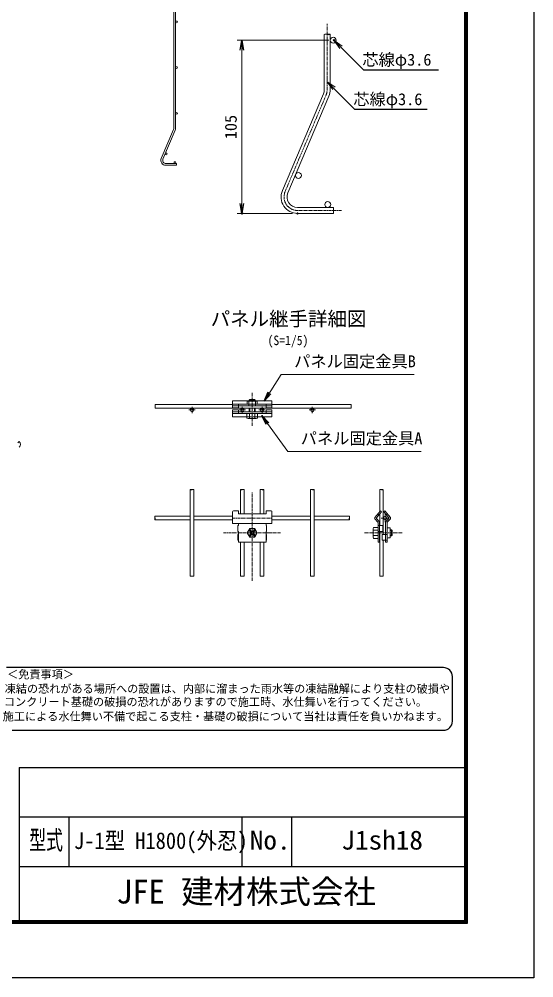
# Model space of a CAD drawing. Units: millimetres, scale not verified, with parts at other scales. Extents: x -4200 to 4200, y -2970 to 2970.
# Drawn here: x 2120 to 4200, y -2970 to 904 of the extents above; entities that cross this region are included whole.
import ezdxf
from ezdxf.enums import TextEntityAlignment as Align

# ---------------------------------------------------------------- set-up
doc = ezdxf.new("R2010")
doc.units = ezdxf.units.MM
doc.header["$LTSCALE"] = 10
doc.header["$PDMODE"] = 32
doc.header["$PDSIZE"] = 5
doc.linetypes.add('DASHED', pattern=[7.5, 6, -1.5])
doc.linetypes.add('USER1', pattern=[2, 1.25, -0.25, 0.25, -0.25])
for name, color, linetype, lineweight in [('0-0_D-BMK', 2, 'USER1', 13), ('0-1_D-STR2', 7, 'Continuous', 9), ('0-2_D-STR-DIM', 7, 'Continuous', 13), ('0-3_0', 7, 'Continuous', 25), ('0-5_D-TTL-TXT', 7, 'Continuous', 25), ('0-6_D-TTL', 7, 'Continuous', 25), ('0-7_D-STR-TXT', 7, 'Continuous', 13), ('0-8_D-STR3', 3, 'Continuous', 13)]:
    doc.layers.add(name, color=color, linetype=linetype, lineweight=lineweight)
doc.layers.add('0-4_DEFPOINTS', color=7, linetype='Continuous')
doc.layers.add('0-9_D-TITLE', color=7, linetype='Continuous')
doc.styles.add('ＭＳ ゴシック', font='')
doc.styles.get('ＭＳ ゴシック').set_extended_font_data('MS Gothic')

# ---------------------------------------------------------------- blocks, each defined once
blk = doc.blocks.new('_OPEN')
at = {"layer": '0-3_0'}
blk.add_line((0, 0), (-10, 0), dxfattribs=at)
blk.add_lwpolyline([(-10, 1.667), (0, 0), (-10, -1.667)], dxfattribs=at)
blk = doc.blocks.new('MLeader1')
at = {"layer": '0-7_D-STR-TXT'}
blk.add_line((3392.03, 819.27), (3420.31, 790.98), dxfattribs=at)
blk.add_lwpolyline([(3415.6, 786.27), (3392.03, 819.27), (3425.03, 795.7)], dxfattribs=at)
at = {"layer": '0-7_D-STR-TXT', "lineweight": 25}
blk.add_lwpolyline([(3420.31, 790.98), (3511.06, 700.24), (3807.97, 700.24), (3815.17, 700.24)], dxfattribs=at)
blk = doc.blocks.new('MLeader2')
at = {"layer": '0-7_D-STR-TXT'}
blk.add_line((3363.41, 652.5), (3391.69, 624.22), dxfattribs=at)
blk.add_lwpolyline([(3386.98, 619.5), (3363.41, 652.5), (3396.4, 628.93)], dxfattribs=at)
at = {"layer": '0-7_D-STR-TXT', "lineweight": 25}
blk.add_lwpolyline([(3391.69, 624.22), (3474.73, 541.18), (3761.79, 541.18), (3768.99, 541.18)], dxfattribs=at)

msp = doc.modelspace()

# ---------------------------------------------------------------- linework, layer by layer
at = {"layer": '0-0_D-BMK'}
for p, q in [((3365.03, 619.67), (3365.03, 884.94)), ((3194.71, 207.29), (3360.68, 598.31)), ((3422.69, 131.27), (3245.03, 131.27)), ((3061.73, -606.02), (3061.73, -739.08)), ((2805.75, -675.07), (2831.29, -675.06)), ((2818.52, -662.29), (2818.52, -687.84)), ((3008.84, -675.06), (3034.38, -675.06)), ((3021.61, -662.29), (3021.61, -687.83)), ((3088.84, -675.06), (3114.38, -675.06)), ((3101.61, -662.29), (3101.61, -687.83)), ((3317.71, -675.07), (3292.17, -675.06)), ((3304.76, -662.29), (3304.76, -687.84)), ((3061.73, -1365.9), (3061.73, -1006.33)), ((2981.73, -1111.89), (3141.73, -1111.89)), ((3614.56, -1111.89), (3582.64, -1111.89)), ((3598.6, -1095.92), (3598.6, -1127.85)), ((2945.4, -1171.89), (3175.8, -1171.89)), ((3516.16, -1171.89), (3668.04, -1171.89))]:
    msp.add_line(p, q, dxfattribs=at)
for centre, start, end in [((3310.36, 619.67), 337, 0), ((3245.03, 185.93), 157, 270)]:
    msp.add_arc(centre, 54.67, start, end, dxfattribs=at)
at = {"layer": '0-1_D-STR2'}
for p, q in [((2745.17, 1918.65), (2745.17, 463.89)), ((2752.37, 1918.65), (2752.37, 463.89)), ((3353.03, 619.67), (3353.03, 842.89)), ((3377.03, 619.67), (3377.03, 842.89)), ((3183.66, 211.98), (3349.64, 602.99)), ((3205.76, 202.6), (3371.73, 593.62)), ((2694.36, 341.58), (2744.16, 458.89)), ((2700.99, 338.77), (2750.78, 456.07)), ((2756.37, 320.97), (2712.77, 320.97)), ((2756.37, 320.97), (2712.77, 320.97)), ((2756.37, 313.77), (2712.77, 313.77)), ((2756.37, 313.77), (2712.77, 313.77)), ((2756.37, 320.97), (2756.37, 313.77)), ((3390.36, 143.27), (3245.03, 143.27)), ((3390.36, 119.27), (3245.03, 119.27)), ((3390.36, 143.27), (3390.36, 119.27)), ((2669.33, -653.46), (2981.73, -653.46)), ((3141.73, -653.46), (3461.62, -653.46)), ((2669.33, -667.86), (3461.62, -667.86)), ((2811.45, -997.13), (2811.45, -1346.64)), ((2825.85, -997.13), (2825.85, -1346.64)), ((3014.53, -997.13), (3014.53, -1094.91)), ((3028.93, -997.13), (3028.93, -1094.91)), ((3094.53, -997.13), (3094.53, -1094.91)), ((3108.93, -997.13), (3108.93, -1094.91)), ((3297.61, -997.13), (3297.61, -1346.64)), ((3297.61, -997.13), (3297.61, -1346.64)), ((3312.01, -997.13), (3312.01, -1346.64)), ((3312.01, -997.13), (3312.01, -1346.64)), ((3577, -997.13), (3577, -1085.86)), ((3591.4, -997.15), (3591.4, -1177.89)), ((2811.45, -1119.09), (2669, -1119.09)), ((2811.45, -1104.69), (2669.01, -1104.69)), ((2981.73, -1104.69), (2825.85, -1104.69)), ((2981.73, -1119.09), (2825.85, -1119.09)), ((3297.61, -1104.69), (3141.73, -1104.69)), ((3297.61, -1119.09), (3141.73, -1119.09)), ((3454.45, -1104.69), (3312.01, -1104.69)), ((3454.46, -1119.09), (3312.01, -1119.09)), ((3577, -1095.07), (3577, -1141.89)), ((3577, -1165.89), (3577, -1346.62)), ((3014.53, -1209.89), (3014.53, -1346.64)), ((3028.93, -1209.89), (3028.93, -1346.64)), ((3094.53, -1209.89), (3094.53, -1346.64)), ((3108.93, -1209.89), (3108.93, -1346.64)), ((3591.4, -1201.89), (3591.4, -1346.62))]:
    msp.add_line(p, q, dxfattribs=at)
for centre, radius in [((2755.97, 893.27), 3.6), ((3389.03, 819.27), 12), ((2755.97, 708.52), 3.6), ((2755.97, 523.77), 3.6), ((2713.84, 359.82), 3.6), ((2749.37, 324.57), 3.6), ((3248.58, 272.77), 12), ((3367.03, 155.27), 12), ((2818.52, -675.06), 7.2), ((3021.61, -675.06), 7.2), ((3101.61, -675.06), 7.2), ((3304.94, -675.06), 7.2), ((3598.6, -1111.89), 7.2)]:
    msp.add_circle(centre, radius, dxfattribs=at)
for centre, radius, start, end in [((3310.36, 619.67), 42.67, 337, 0), ((3310.36, 619.67), 66.67, 337, 0), ((2732.37, 463.89), 12.8, 337, 0), ((2732.37, 463.89), 20, 337, 0), ((2712.77, 333.77), 20, 157, 270), ((2712.77, 333.77), 12.8, 157, 270), ((3245.03, 185.93), 66.67, 157, 270), ((3245.03, 185.93), 42.67, 157, 270)]:
    msp.add_arc(centre, radius, start, end, dxfattribs=at)
for centre, major_axis, ratio, start_param, end_param in [((3359.05, 842.78), (-6, 0), 0.246642, 3.2194146, 6.2053633), ((2669.33, -664.26), (0, 3.6), 0.114898, 0.0000003, 3.1416916), ((3461.64, -664.26), (0, 3.6), 0.114898, 3.1414937, 6.283185), ((2822.25, -997.13), (-3.6, 0), 0.114898, 3.1414937, 6.283185), ((3025.33, -997.13), (-3.6, 0), 0.114898, 3.1414937, 6.283185), ((3098.13, -997.13), (3.6, 0), 0.114898, 0.0000003, 3.1416916), ((3301.21, -997.13), (3.6, 0), 0.114898, 0.0000003, 3.1416916), ((3301.21, -997.13), (3.6, 0), 0.114898, 0.0000003, 3.1416916), ((3580.6, -997.13), (3.6, 0), 0.114898, 0.0000003, 3.1416916), ((2669.01, -1108.29), (0, -3.6), 0.114898, 3.1414937, 6.283185), ((3454.45, -1108.29), (0, -3.6), 0.114898, 0.0000003, 3.1416916), ((2822.25, -1346.64), (-3.6, 0), 0.114898, 0.0000003, 3.1416916), ((3025.33, -1346.64), (-3.6, 0), 0.114898, 0.0000003, 3.1416916), ((3098.13, -1346.64), (3.6, 0), 0.114898, 3.1414937, 6.283185), ((3301.21, -1346.64), (3.6, 0), 0.114898, 3.1414937, 6.283185), ((3580.6, -1346.63), (3.6, 0), 0.114898, 3.1414937, 6.283185)]:
    msp.add_ellipse(centre, major_axis=major_axis, ratio=ratio, start_param=start_param, end_param=end_param, dxfattribs=at)
for centre, major_axis, ratio in [((3371.05, 842.78), (-6, 0), 0.246642), ((2669.33, -657.06), (0, -3.6), 0.114898), ((3461.64, -657.06), (0, 3.6), 0.114898), ((2815.05, -997.13), (-3.6, 0), 0.114898), ((3018.13, -997.13), (-3.6, 0), 0.114898), ((3105.33, -997.13), (3.6, 0), 0.114898), ((3308.41, -997.13), (3.6, 0), 0.114898), ((3308.41, -997.13), (3.6, 0), 0.114898), ((3587.8, -997.13), (3.6, 0), 0.114898), ((2669.01, -1115.49), (0, -3.6), 0.114898), ((3454.45, -1115.49), (0, 3.6), 0.114898), ((2815.05, -1346.64), (-3.6, 0), 0.114898), ((3018.13, -1346.64), (-3.6, 0), 0.114898), ((3105.33, -1346.64), (3.6, 0), 0.114898), ((3308.41, -1346.64), (3.6, 0), 0.114898), ((3587.8, -1346.63), (3.6, 0), 0.114898)]:
    msp.add_ellipse(centre, major_axis=major_axis, ratio=ratio, dxfattribs=at)
at = {"layer": '0-2_D-STR-DIM'}
for p, q in [((3372.03, 819.27), (3000.36, 819.27)), ((3020.36, 779.27), (3020.36, 159.27)), ((3225.03, 119.27), (3000.36, 119.27))]:
    msp.add_line(p, q, dxfattribs=at)
at = {"layer": '0-4_DEFPOINTS'}
for p in [(3392.03, 819.27), (3020.36, 119.27), (3245.03, 119.27)]:
    msp.add_point(p, dxfattribs=at)
at = {"layer": '0-5_D-TTL-TXT', "color": 2}
for p, q in [((3835.04, -1716.44), (2068.48, -1716.44)), ((3871.16, -1933.15), (3871.16, -1752.56)), ((2068.48, -1969.27), (3835.04, -1969.27))]:
    msp.add_line(p, q, dxfattribs=at)
for centre, start, end in [((3835.04, -1752.56), 0, 90), ((3835.04, -1933.15), 270, 0)]:
    msp.add_arc(centre, 36.12, start, end, dxfattribs=at)
at = {"layer": '0-6_D-TTL'}
for p, q in [((2120, -2120), (2120, -2740)), ((2120, -2120), (3920, -2120)), ((2120, -2320), (3920, -2320)), ((2320, -2320), (2320, -2520)), ((3020, -2320), (3020, -2520)), ((3220, -2320), (3220, -2520)), ((2120, -2520), (3920, -2520))]:
    msp.add_line(p, q, dxfattribs=at)
at = {"layer": '0-6_D-TTL', "color": 2}
msp.add_lwpolyline([(-4200, 2970), (4200, 2970), (4200, -2970), (-4200, -2970)], close=True, dxfattribs=at)
at = {"layer": '0-6_D-TTL'}
for points in [[(-3930, 2750), (3930, 2750), (3930, -2750), (-3930, -2750)], [(-3927.5, 2747.5), (3927.5, 2747.5), (3927.5, -2747.5), (-3927.5, -2747.5)], [(-3925, 2745), (3925, 2745), (3925, -2745), (-3925, -2745)], [(-3922.5, 2742.5), (3922.5, 2742.5), (3922.5, -2742.5), (-3922.5, -2742.5)], [(-3920, 2740), (3920, 2740), (3920, -2740), (-3920, -2740)]]:
    msp.add_lwpolyline(points, close=True, dxfattribs=at)
at = {"layer": '0-7_D-STR-TXT'}
for points in [[(3716.3, -531.19), (3178.57, -531.19), (3111.1, -638.04)], [(3744.1, -842.52), (3205.11, -842.52), (3101.78, -699.64)]]:
    msp.add_lwpolyline(points, dxfattribs=at)
at = {"layer": '0-8_D-STR3'}
for p, q in [((3141.73, -638.26), (2981.73, -638.26)), ((2981.73, -666.26), (2981.73, -638.26)), ((2981.73, -652.26), (3005.73, -652.26)), ((2981.73, -658.26), (3141.73, -658.26)), ((3117.73, -651.34), (3005.73, -651.34)), ((3005.73, -651.34), (3005.73, -666.26)), ((3052.03, -633.22), (3049.61, -635.64)), ((3049.61, -635.64), (3049.61, -638.26)), ((3049.61, -635.64), (3073.85, -635.64)), ((3052.03, -633.22), (3052.03, -638.26)), ((3071.43, -633.22), (3073.85, -635.64)), ((3073.85, -635.64), (3073.85, -638.26)), ((3117.73, -651.34), (3117.73, -666.26)), ((3117.73, -652.26), (3141.73, -652.26)), ((3141.73, -666.26), (3141.73, -638.26)), ((3005.73, -666.26), (2981.73, -666.26)), ((2981.73, -675.06), (2981.73, -703.06)), ((3005.73, -675.06), (2981.73, -675.06)), ((2981.73, -683.06), (3117.73, -683.06)), ((2981.73, -689.06), (3005.73, -689.06)), ((3005.73, -689.98), (3005.73, -675.06)), ((3117.73, -689.98), (3005.73, -689.98)), ((3039.7, -689.98), (3039.7, -708.69)), ((3049.61, -683.06), (3049.61, -667.86)), ((3050.72, -689.98), (3050.72, -708.69)), ((3052.03, -683.06), (3052.03, -667.86)), ((3071.43, -683.06), (3071.43, -667.86)), ((3072.74, -689.98), (3072.74, -708.69)), ((3073.85, -683.06), (3073.85, -667.86)), ((3083.76, -708.69), (3083.76, -689.98)), ((3141.73, -666.26), (3117.73, -666.26)), ((3117.73, -689.98), (3117.73, -675.06)), ((3141.73, -675.06), (3117.73, -675.06)), ((3117.73, -683.06), (3141.73, -683.06)), ((3117.73, -689.06), (3141.73, -689.06)), ((3141.73, -675.06), (3141.73, -703.06)), ((3141.73, -703.06), (2981.73, -703.06)), ((3045.21, -710.16), (3078.25, -710.16)), ((2114.25, -808.39), (2119.98, -802.72)), ((3579.64, -1082.75), (3557.02, -1109.38)), ((3597.65, -1082.75), (3593.09, -1086.64)), ((3597.65, -1082.75), (3620.28, -1109.38)), ((2981.73, -1086.75), (2981.73, -1133.89)), ((3117.73, -1094.91), (3005.73, -1094.91)), ((3141.73, -1086.75), (3141.73, -1133.89)), ((3569.76, -1128.75), (3557.02, -1114.39)), ((3575.32, -1126.08), (3563.71, -1113.14)), ((3569.25, -1094.91), (3573.81, -1098.81)), ((3593.09, -1086.64), (3613.59, -1110.63)), ((3601.98, -1126.08), (3613.59, -1113.14)), ((3608.05, -1094.91), (3603.49, -1098.81)), ((3607.53, -1128.75), (3620.28, -1114.39)), ((3141.73, -1133.89), (2981.73, -1133.89)), ((3003.73, -1141.89), (3003.73, -1165.89)), ((3003.73, -1141.89), (3005.73, -1141.89)), ((3005.73, -1133.89), (3005.73, -1141.89)), ((3051.54, -1154.23), (3041.34, -1171.89)), ((3051.54, -1154.23), (3071.93, -1154.23)), ((3053.25, -1160.57), (3058.9, -1166.23)), ((3070.22, -1160.57), (3064.56, -1166.23)), ((3071.92, -1154.23), (3082.12, -1171.89)), ((3117.73, -1133.89), (3117.73, -1141.89)), ((3117.73, -1141.89), (3119.73, -1141.89)), ((3119.73, -1141.89), (3119.73, -1165.89)), ((3550.2, -1155.34), (3550.2, -1188.38)), ((3570.2, -1149.83), (3551.68, -1149.83)), ((3570.2, -1160.85), (3551.68, -1160.85)), ((3570.2, -1209.89), (3570.2, -1130)), ((3570.2, -1141.89), (3590.2, -1141.89)), ((3576.2, -1209.89), (3576.2, -1128.59)), ((3590.2, -1165.89), (3590.2, -1141.89)), ((3601.09, -1128.59), (3601.09, -1209.89)), ((3607.09, -1130), (3607.09, -1209.89)), ((3619.09, -1151.89), (3611.09, -1151.89)), ((3619.09, -1191.89), (3619.09, -1151.89)), ((3624.72, -1159.76), (3619.09, -1159.76)), ((3627.14, -1162.19), (3619.09, -1162.19)), ((3627.14, -1162.19), (3624.72, -1159.76)), ((3624.72, -1159.76), (3624.72, -1184.01)), ((3627.14, -1162.19), (3627.14, -1181.59)), ((3003.73, -1165.89), (3005.73, -1165.89)), ((3003.73, -1177.89), (3005.73, -1177.89)), ((3003.73, -1177.89), (3003.73, -1201.89)), ((3005.73, -1165.89), (3005.73, -1209.89)), ((3051.54, -1189.54), (3041.34, -1171.89)), ((3050.42, -1163.4), (3056.07, -1169.06)), ((3050.42, -1180.37), (3056.07, -1174.71)), ((3053.25, -1183.2), (3058.9, -1177.54)), ((3070.22, -1183.2), (3064.56, -1177.54)), ((3073.04, -1163.4), (3067.39, -1169.06)), ((3073.05, -1180.37), (3067.39, -1174.71)), ((3117.73, -1165.89), (3119.73, -1165.89)), ((3117.73, -1165.89), (3117.73, -1209.89)), ((3117.73, -1177.89), (3119.73, -1177.89)), ((3119.73, -1177.89), (3119.73, -1201.89)), ((3570.2, -1182.87), (3551.68, -1182.87)), ((3551.68, -1193.89), (3570.2, -1193.89)), ((3570.2, -1165.89), (3590.2, -1165.89)), ((3587.09, -1177.89), (3607.09, -1177.89)), ((3619.09, -1191.89), (3611.09, -1191.89)), ((3627.14, -1181.59), (3619.09, -1181.59)), ((3003.73, -1201.89), (3005.73, -1201.89)), ((3005.73, -1209.89), (3117.73, -1209.89)), ((3117.73, -1201.89), (3119.73, -1201.89)), ((3576.2, -1209.89), (3570.2, -1209.89)), ((3607.09, -1209.89), (3601.09, -1209.89))]:
    msp.add_line(p, q, dxfattribs=at)
at = {"layer": '0-8_D-STR3', "linetype": 'DASHED'}
for p, q in [((3041.73, -639.34), (3081.73, -639.34)), ((3041.73, -639.34), (3041.73, -648.26)), ((3047.73, -639.34), (3047.73, -658.26)), ((3075.73, -639.34), (3075.73, -658.26)), ((3081.73, -639.34), (3081.73, -648.26))]:
    msp.add_line(p, q, dxfattribs=at)
at = {"layer": '0-8_D-STR3'}
for points in [[(3052.03, -633.22), (3071.43, -633.22), (3071.43, -638.26)], [(3005.73, -1094.91), (3005.73, -1082.75), (2985.73, -1082.75)], [(3117.73, -1094.91), (3117.73, -1082.75), (3137.73, -1082.75)], [(3579.64, -1082.75), (3584.2, -1086.64), (3563.71, -1110.63)], [(3051.54, -1189.54), (3071.93, -1189.54), (3082.12, -1171.89)], [(3587.09, -1177.89), (3587.09, -1201.89), (3607.09, -1201.89)], [(3627.14, -1181.59), (3624.72, -1184.01), (3619.09, -1184.01)]]:
    msp.add_lwpolyline(points, dxfattribs=at)
msp.add_circle((3061.73, -1171.89), 17.66, dxfattribs=at)
at = {"layer": '0-8_D-STR3', "linetype": 'DASHED'}
for centre, start, end in [((3037.73, -648.26), 309.63137, 0), ((3085.73, -648.26), 180, 230.36863)]:
    msp.add_arc(centre, 4, start, end, dxfattribs=at)
at = {"layer": '0-8_D-STR3'}
for centre, radius, start, end in [((3045.21, -699.15), 11.01, 240, 300), ((3061.73, -668.32), 41.84, 254.73852, 285.26148), ((3078.25, -699.15), 11.01, 240, 300), ((2108.61, -813.98), 16, 314.74497, 44.74497), ((2985.73, -1086.75), 4, 90, 180), ((3137.73, -1086.75), 4, 0, 90), ((3560.13, -1111.89), 4, 141.19333, 218.80667), ((3565.27, -1111.89), 2, 141.19333, 218.80667), ((3612.03, -1111.89), 2, 321.19333, 38.80667), ((3617.16, -1111.89), 4, 321.19333, 38.80667), ((3051.83, -1161.99), 2, 45, 225), ((3071.63, -1161.99), 2, 315.00048, 135.00047), ((3561.21, -1155.34), 11.01, 150, 210), ((3592.04, -1171.86), 41.84, 164.73852, 195.26148), ((3568.2, -1130), 2, 0, 38.80667), ((3572.2, -1128.59), 4, 0, 38.80667), ((3605.09, -1128.59), 4, 141.19333, 180), ((3609.09, -1130), 2, 141.19333, 180), ((3611.09, -1147.89), 4, 180, 270), ((3051.83, -1181.79), 2, 135.00001, 314.99999), ((3053.25, -1171.89), 4, 314.99999, 45), ((3061.73, -1163.4), 4, 225.00001, 314.99999), ((3061.73, -1180.37), 4, 45, 135), ((3070.22, -1171.89), 4, 135, 225.00001), ((3071.63, -1181.79), 2, 225.00002, 45), ((3561.21, -1188.38), 11.01, 150, 210), ((3611.09, -1195.89), 4, 90, 180)]:
    msp.add_arc(centre, radius, start, end, dxfattribs=at)

# ---------------------------------------------------------------- block references
at = {"layer": '0-2_D-STR-DIM', "xscale": 4, "yscale": 4}
for p, rotation in [((3020.36, 819.27), 90), ((3020.36, 119.27), 270)]:
    msp.add_blockref('_OPEN', p, dxfattribs=dict(at, rotation=rotation))
at = {"layer": '0-7_D-STR-TXT'}
for name in ['MLeader1', 'MLeader2']:
    msp.add_blockref(name, (0, 0), dxfattribs=at)
at = {"layer": '0-7_D-STR-TXT', "xscale": 4, "yscale": 4}
for p, rotation in [((3110.03, -639.74), 237.7282), ((3100.61, -698.02), 125.87365)]:
    msp.add_blockref('_OPEN', p, dxfattribs=dict(at, rotation=rotation))

# ---------------------------------------------------------------- texts
at = {"layer": '0-2_D-STR-DIM', "style": 'ＭＳ ゴシック'}
msp.add_text('105', height=48.09, rotation=90, dxfattribs=at).set_placement((3013.61, 419.27), align=Align.BOTTOM_LEFT)
at = {"layer": '0-5_D-TTL-TXT', "style": 'ＭＳ ゴシック'}
for s, height, p in [('パネル継手詳細図', 57.7, (2893.86, -352.75)), ('＜免責事項＞ \u3000\u3000', 32.99, (2071.15, -1770.02)), ('凍結の恐れがある場所への設置は、内部に溜まった雨水等の凍結融解により支柱の破損や', 32.99, (2061.38, -1828.17)), ('コンクリート基礎の破損の恐れがありますので施工時、水仕舞いを行ってください。', 32.99, (2058.41, -1881.21)), ('施工による水仕舞い不備で起こる支柱・基礎の破損について当社は責任を負いかねます。 ', 32.99, (2053.36, -1940.08)), ('JFE 建材株式会社', 96.21, (2512.38, -2698.5))]:
    msp.add_text(s, height=height, dxfattribs=at).set_placement(p, align=Align.BOTTOM_LEFT)
for s, height, width, p in [('型式', 76.97, 0.65, (2160.27, -2474.8)), ('J-1型 H1800(外忍)', 67.38, 0.9, (2341.24, -2469.52)), ('No.', 76.98, 1.05, (3052, -2474.8)), ('J1sh18', 76.98, 1.05, (3422, -2474.8))]:
    msp.add_text(s, height=height, dxfattribs=dict(at, width=width)).set_placement(p, align=Align.BOTTOM_LEFT)
at = {"layer": '0-7_D-STR-TXT', "style": 'ＭＳ ゴシック'}
for s, p in [('芯線φ3.6', (3507.03, 702.3)), ('芯線φ3.6', (3470.39, 542.44)), ('パネル固定金具B', (3231.27, -516.96)), ('パネル固定金具A', (3257.81, -828.28))]:
    msp.add_text(s, height=48.09, dxfattribs=at).set_placement(p, align=Align.BOTTOM_LEFT)
at = {"layer": '0-9_D-TITLE', "style": 'ＭＳ ゴシック', "width": 0.9}
msp.add_text('(S=1/5)', height=38.49, dxfattribs=at).set_placement((3123.87, -424.51), align=Align.BOTTOM_LEFT)

doc.saveas('drawing.dxf')
